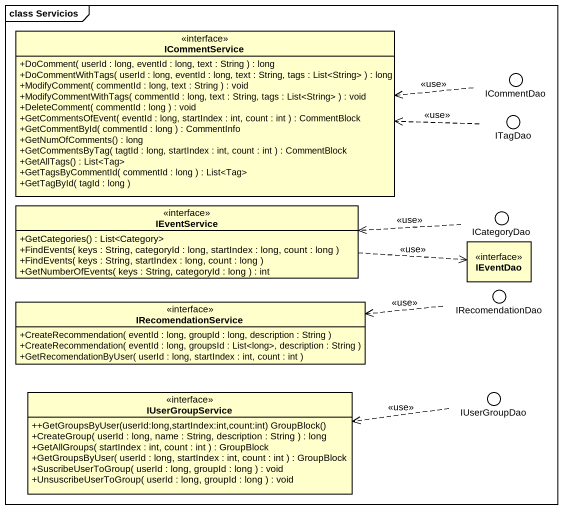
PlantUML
@startuml
mainframe class Servicios
allowmixing
hide circle
hide empty members
skinparam classAttributeIconSize 0
interface ICommentService {
  +DoComment( userId : long, eventId : long, text : String ) : long
  +DoCommentWithTags( userId : long, eventId : long, text : String, tags : List<String> ) : long
  +ModifyComment( commentId : long, text : String ) : void
  +ModifyCommentWithTags( commentId : long, text : String, tags : List<String> ) : void
  +DeleteComment( commentId : long ) : void
  +GetCommentsOfEvent( eventId : long, startIndex : int, count : int ) : CommentBlock
  +GetCommentById( commentId : long ) : CommentInfo
  +GetNumOfComments() : long
  +GetCommentsByTag( tagtId : long, startIndex : int, count : int ) : CommentBlock
  +GetAllTags() : List<Tag>
  +GetTagsByCommentId( commentId : long ) : List<Tag>
  +GetTagById( tagId : long )
}
() ICommentDao
() ITagDao
interface IEventService {
  +GetCategories() : List<Category>
  +FindEvents( keys : String, categoryId : long, startIndex : long, count : long )
  +FindEvents( keys : String, startIndex : long, count : long )
  +GetNumberOfEvents( keys : String, categoryId : long ) : int
}
() ICategoryDao
interface IEventDao
() IRecomendationDao
interface IRecomendationService {
  +CreateRecommendation( eventId : long, groupId : long, description : String )
  +CreateRecommendation( eventId : long, groupsId : List<long>, description : String )
  +GetRecomendationByUser( userId : long, startIndex : int, count : int )
}
interface IUserGroupService {
  ++GetGroupsByUser(userId:long,startIndex:int,count:int) GroupBlock()
  +CreateGroup( userId : long, name : String, description : String ) : long
  +GetAllGroups( startIndex : int, count : int ) : GroupBlock
  +GetGroupsByUser( userId : long, startIndex : int, count : int ) : GroupBlock
  +SuscribeUserToGroup( userId : long, groupId : long ) : void
  +UnsuscribeUserToGroup( userId : long, groupId : long ) : void
}
() IUserGroupDao
ICommentDao .left.> ICommentService : <<use>>
ITagDao .left.> ICommentService : <<use>>
IEventService .right.> IEventDao : <<use>>
ICategoryDao .left.> IEventService : <<use>>
IRecomendationDao .left.> IRecomendationService : <<use>>
IUserGroupDao .left.> IUserGroupService : <<use>>
@enduml
